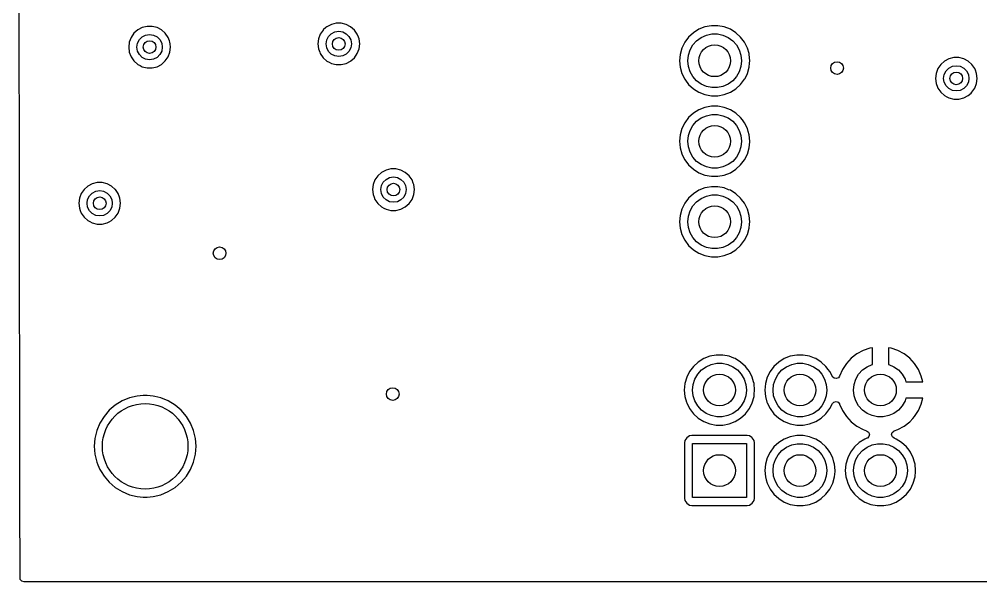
# Model space of a CAD drawing. Extents: x 4.69 to 7.16, y -3.99 to -2.59.
# Drawn here: x 4.686 to 5.881, y -3.987 to -3.288 of the extents above; entities that cross this region are included whole.
import ezdxf

# ---------------------------------------------------------------- set-up
doc = ezdxf.new("R2010")
doc.units = 0
doc.header["$MEASUREMENT"] = 0
doc.layers.add('BLACK', color=7, linetype='CONTINUOUS')

msp = doc.modelspace()

# ---------------------------------------------------------------- linework, layer by layer
at = {"layer": 'BLACK', "linetype": 'CONTINUOUS'}
for p, q in [((4.686, -3.3178), (4.686, -3.2087)), ((5.0738, -3.2947), (5.0683, -3.2976)), ((5.0799, -3.2932), (5.0738, -3.2947)), ((5.0738, -3.2947), (5.0738, -3.2947)), ((5.0861, -3.2932), (5.0799, -3.2932)), ((5.0799, -3.2932), (5.0799, -3.2932)), ((5.0922, -3.2947), (5.0861, -3.2932)), ((5.0861, -3.2932), (5.0861, -3.2932)), ((5.0977, -3.2976), (5.0922, -3.2947)), ((5.0922, -3.2947), (5.0922, -3.2947)), ((5.0922, -3.2947), (5.0922, -3.2947)), ((5.0922, -3.2947), (5.0922, -3.2947)), ((5.0922, -3.2947), (5.0922, -3.2947)), ((5.546, -3.2965), (5.538, -3.298)), ((5.554, -3.2965), (5.546, -3.2965)), ((5.562, -3.298), (5.554, -3.2965)), ((4.8286, -3.3058), (4.825, -3.3109)), ((4.8333, -3.3016), (4.8286, -3.3058)), ((4.8388, -3.2987), (4.8333, -3.3016)), ((4.8333, -3.3016), (4.8333, -3.3016)), ((4.8387, -3.3103), (4.8431, -3.308)), ((4.8449, -3.2972), (4.8388, -3.2987)), ((4.8388, -3.2987), (4.8388, -3.2987)), ((4.8431, -3.308), (4.848, -3.3073)), ((4.8511, -3.2972), (4.8449, -3.2972)), ((4.8449, -3.2972), (4.8449, -3.2972)), ((4.848, -3.3073), (4.8529, -3.308)), ((4.8572, -3.2987), (4.8511, -3.2972)), ((4.8511, -3.2972), (4.8511, -3.2972)), ((4.8529, -3.308), (4.8573, -3.3103)), ((4.8627, -3.3016), (4.8572, -3.2987)), ((4.8572, -3.2987), (4.8572, -3.2987)), ((4.8572, -3.2987), (4.8572, -3.2987)), ((4.8572, -3.2987), (4.8572, -3.2987)), ((4.8572, -3.2987), (4.8572, -3.2987)), ((4.8674, -3.3058), (4.8627, -3.3016)), ((4.8627, -3.3016), (4.8627, -3.3016)), ((4.8627, -3.3016), (4.8627, -3.3016)), ((4.871, -3.3109), (4.8674, -3.3058)), ((5.06, -3.3069), (5.0578, -3.3128)), ((5.0636, -3.3018), (5.06, -3.3069)), ((5.06, -3.3069), (5.06, -3.3069)), ((5.0637, -3.3016), (5.0636, -3.3018)), ((5.067, -3.2987), (5.0637, -3.3016)), ((5.0683, -3.2976), (5.067, -3.2987)), ((5.0683, -3.2976), (5.0683, -3.2976)), ((5.0703, -3.3097), (5.0737, -3.3063)), ((5.0737, -3.3063), (5.0781, -3.304)), ((5.0781, -3.304), (5.083, -3.3033)), ((5.083, -3.3033), (5.0879, -3.304)), ((5.0879, -3.304), (5.0923, -3.3063)), ((5.0923, -3.3063), (5.0957, -3.3097)), ((5.1024, -3.3018), (5.0977, -3.2976)), ((5.0977, -3.2976), (5.0977, -3.2976)), ((5.0977, -3.2976), (5.0977, -3.2976)), ((5.106, -3.3069), (5.1024, -3.3018)), ((5.1074, -3.3106), (5.106, -3.3069)), ((5.5237, -3.3052), (5.5177, -3.3106)), ((5.5305, -3.3009), (5.5237, -3.3052)), ((5.538, -3.298), (5.5305, -3.3009)), ((5.5305, -3.3009), (5.5305, -3.3009)), ((5.5333, -3.311), (5.5397, -3.3082)), ((5.538, -3.298), (5.538, -3.298)), ((5.5397, -3.3082), (5.5465, -3.3067)), ((5.5465, -3.3067), (5.5535, -3.3067)), ((5.5535, -3.3067), (5.5603, -3.3082)), ((5.5603, -3.3082), (5.5667, -3.311)), ((5.5695, -3.3009), (5.562, -3.298)), ((5.562, -3.298), (5.562, -3.298)), ((5.562, -3.298), (5.562, -3.298)), ((5.562, -3.298), (5.562, -3.298)), ((5.5763, -3.3052), (5.5695, -3.3009)), ((5.5695, -3.3009), (5.5695, -3.3009)), ((5.5695, -3.3009), (5.5695, -3.3009)), ((5.5823, -3.3106), (5.5763, -3.3052)), ((4.6861, -3.323), (4.686, -3.3178)), ((4.8228, -3.3168), (4.822, -3.323)), ((4.825, -3.3109), (4.8228, -3.3168)), ((4.825, -3.3109), (4.825, -3.3109)), ((4.8323, -3.323), (4.833, -3.3181)), ((4.833, -3.3181), (4.8353, -3.3137)), ((4.8353, -3.3137), (4.8387, -3.3103)), ((4.8573, -3.3103), (4.8607, -3.3137)), ((4.8607, -3.3137), (4.863, -3.3181)), ((4.863, -3.3181), (4.8637, -3.323)), ((4.8727, -3.3154), (4.871, -3.3109)), ((4.8732, -3.3168), (4.8727, -3.3154)), ((4.8735, -3.319), (4.8732, -3.3168)), ((4.874, -3.323), (4.8735, -3.319)), ((5.0578, -3.3128), (5.057, -3.319)), ((5.057, -3.319), (5.057, -3.319)), ((5.057, -3.319), (5.0578, -3.3252)), ((5.0673, -3.319), (5.068, -3.3141)), ((5.068, -3.3239), (5.0673, -3.319)), ((5.068, -3.3141), (5.0703, -3.3097)), ((5.0957, -3.3097), (5.098, -3.3141)), ((5.098, -3.3141), (5.0987, -3.319)), ((5.0987, -3.319), (5.098, -3.3239)), ((5.1082, -3.3128), (5.1074, -3.3106)), ((5.109, -3.319), (5.1082, -3.3128)), ((5.1082, -3.3252), (5.109, -3.319)), ((5.109, -3.319), (5.109, -3.319)), ((5.5129, -3.317), (5.5093, -3.3242)), ((5.5177, -3.3106), (5.5129, -3.317)), ((5.5194, -3.3264), (5.5229, -3.3203)), ((5.5229, -3.3203), (5.5276, -3.3151)), ((5.5276, -3.3151), (5.5333, -3.311)), ((5.5667, -3.311), (5.5724, -3.3151)), ((5.5724, -3.3151), (5.5771, -3.3203)), ((5.5771, -3.3203), (5.5806, -3.3264)), ((5.5855, -3.3149), (5.5823, -3.3106)), ((5.5871, -3.317), (5.5855, -3.3149)), ((5.5907, -3.3242), (5.5871, -3.317)), ((4.6862, -3.44), (4.6861, -3.323)), ((4.822, -3.323), (4.822, -3.323)), ((4.822, -3.323), (4.8228, -3.3292)), ((4.8228, -3.3292), (4.8247, -3.3343)), ((4.833, -3.3279), (4.8323, -3.323)), ((4.8353, -3.3323), (4.833, -3.3279)), ((4.8387, -3.3357), (4.8353, -3.3323)), ((4.8607, -3.3323), (4.8573, -3.3357)), ((4.863, -3.3279), (4.8607, -3.3323)), ((4.8637, -3.323), (4.863, -3.3279)), ((4.871, -3.3351), (4.8732, -3.3292)), ((4.8732, -3.3292), (4.874, -3.323)), ((4.8732, -3.3292), (4.8732, -3.3292)), ((4.8732, -3.3292), (4.8732, -3.3292)), ((4.874, -3.323), (4.874, -3.323)), ((5.0578, -3.3252), (5.0593, -3.3292)), ((5.0593, -3.3292), (5.06, -3.3311)), ((5.06, -3.3311), (5.0636, -3.3362)), ((5.0703, -3.3283), (5.068, -3.3239)), ((5.0737, -3.3317), (5.0703, -3.3283)), ((5.0781, -3.334), (5.0737, -3.3317)), ((5.0923, -3.3317), (5.0879, -3.334)), ((5.0957, -3.3283), (5.0923, -3.3317)), ((5.098, -3.3239), (5.0957, -3.3283)), ((5.1024, -3.3362), (5.106, -3.3311)), ((5.106, -3.3311), (5.1082, -3.3252)), ((5.1082, -3.3252), (5.1082, -3.3252)), ((5.1082, -3.3252), (5.1082, -3.3252)), ((5.5071, -3.332), (5.5063, -3.34)), ((5.5093, -3.3242), (5.5071, -3.332)), ((5.5173, -3.333), (5.5194, -3.3264)), ((5.5806, -3.3264), (5.5827, -3.333)), ((5.5927, -3.3311), (5.5907, -3.3242)), ((5.5929, -3.332), (5.5927, -3.3311)), ((5.5937, -3.34), (5.5929, -3.332)), ((4.8247, -3.3343), (4.825, -3.3351)), ((4.825, -3.3351), (4.8286, -3.3402)), ((4.8286, -3.3402), (4.8333, -3.3444)), ((4.8333, -3.3444), (4.8333, -3.3444)), ((4.8333, -3.3444), (4.8333, -3.3444)), ((4.8333, -3.3444), (4.8362, -3.3459)), ((4.8431, -3.338), (4.8387, -3.3357)), ((4.848, -3.3387), (4.8431, -3.338)), ((4.8529, -3.338), (4.848, -3.3387)), ((4.8573, -3.3357), (4.8529, -3.338)), ((4.8572, -3.3473), (4.8627, -3.3444)), ((4.8627, -3.3444), (4.8674, -3.3402)), ((4.8674, -3.3402), (4.871, -3.3351)), ((5.0636, -3.3362), (5.0683, -3.3404)), ((5.0683, -3.3404), (5.0683, -3.3404)), ((5.0683, -3.3404), (5.0683, -3.3404)), ((5.0683, -3.3404), (5.0712, -3.3419)), ((5.0712, -3.3419), (5.0738, -3.3433)), ((5.0738, -3.3433), (5.0799, -3.3448)), ((5.083, -3.3347), (5.0781, -3.334)), ((5.0879, -3.334), (5.083, -3.3347)), ((5.0861, -3.3448), (5.0922, -3.3433)), ((5.0922, -3.3433), (5.0977, -3.3404)), ((5.0977, -3.3404), (5.0982, -3.34)), ((5.0982, -3.34), (5.1024, -3.3362)), ((5.5063, -3.34), (5.5063, -3.34)), ((5.5063, -3.34), (5.5071, -3.348)), ((5.5165, -3.34), (5.5173, -3.333)), ((5.5173, -3.347), (5.5165, -3.34)), ((5.5827, -3.333), (5.5835, -3.34)), ((5.5835, -3.34), (5.5827, -3.347)), ((5.5929, -3.348), (5.5934, -3.3431)), ((5.5934, -3.3431), (5.5937, -3.34)), ((5.5937, -3.34), (5.5937, -3.34)), ((5.8308, -3.3446), (5.8272, -3.3497)), ((5.8355, -3.3404), (5.8308, -3.3446)), ((5.841, -3.3375), (5.8355, -3.3404)), ((5.8355, -3.3404), (5.8355, -3.3404)), ((5.8471, -3.336), (5.841, -3.3375)), ((5.841, -3.3375), (5.841, -3.3375)), ((5.8533, -3.336), (5.8471, -3.336)), ((5.8471, -3.336), (5.8471, -3.336)), ((5.8594, -3.3375), (5.8533, -3.336)), ((5.8533, -3.336), (5.8533, -3.336)), ((5.8649, -3.3404), (5.8594, -3.3375)), ((5.8594, -3.3375), (5.8594, -3.3375)), ((5.8594, -3.3375), (5.8594, -3.3375)), ((5.8594, -3.3375), (5.8594, -3.3375)), ((5.8594, -3.3375), (5.8594, -3.3375)), ((5.8696, -3.3446), (5.8649, -3.3404)), ((5.8649, -3.3404), (5.8649, -3.3404)), ((5.8649, -3.3404), (5.8649, -3.3404)), ((5.8732, -3.3497), (5.8696, -3.3446)), ((4.8362, -3.3459), (4.8388, -3.3473)), ((4.8388, -3.3473), (4.8449, -3.3488)), ((4.8449, -3.3488), (4.8449, -3.3488)), ((4.8449, -3.3488), (4.8511, -3.3488)), ((4.8511, -3.3488), (4.8572, -3.3473)), ((4.8511, -3.3488), (4.8511, -3.3488)), ((5.0799, -3.3448), (5.0799, -3.3448)), ((5.0799, -3.3448), (5.0861, -3.3448)), ((5.0861, -3.3448), (5.0861, -3.3448)), ((5.5071, -3.348), (5.5093, -3.3557)), ((5.5093, -3.3557), (5.5093, -3.3558)), ((5.5093, -3.3558), (5.5129, -3.363)), ((5.5194, -3.3536), (5.5173, -3.347)), ((5.5229, -3.3597), (5.5194, -3.3536)), ((5.5806, -3.3536), (5.5771, -3.3597)), ((5.5827, -3.347), (5.5806, -3.3536)), ((5.5877, -3.3618), (5.5907, -3.3558)), ((5.5907, -3.3558), (5.5929, -3.348)), ((5.825, -3.3556), (5.8242, -3.3618)), ((5.8272, -3.3497), (5.825, -3.3556)), ((5.8272, -3.3497), (5.8272, -3.3497)), ((5.8352, -3.3569), (5.8375, -3.3525)), ((5.8375, -3.3525), (5.8409, -3.3491)), ((5.8409, -3.3491), (5.8453, -3.3468)), ((5.8453, -3.3468), (5.8502, -3.3461)), ((5.8502, -3.3461), (5.8551, -3.3468)), ((5.8551, -3.3468), (5.8595, -3.3491)), ((5.8595, -3.3491), (5.8629, -3.3525)), ((5.8629, -3.3525), (5.8652, -3.3569)), ((5.8739, -3.3517), (5.8732, -3.3497)), ((5.8754, -3.3556), (5.8739, -3.3517)), ((5.8762, -3.3618), (5.8754, -3.3556)), ((5.5129, -3.363), (5.5136, -3.364)), ((5.5136, -3.364), (5.5177, -3.3694)), ((5.5276, -3.3649), (5.5229, -3.3597)), ((5.5333, -3.369), (5.5276, -3.3649)), ((5.5724, -3.3649), (5.5667, -3.369)), ((5.5771, -3.3597), (5.5724, -3.3649)), ((5.5823, -3.3694), (5.5871, -3.363)), ((5.5871, -3.363), (5.5877, -3.3618)), ((5.8242, -3.3618), (5.8242, -3.3618)), ((5.8242, -3.3618), (5.825, -3.368)), ((5.825, -3.368), (5.8268, -3.3728)), ((5.8345, -3.3618), (5.8352, -3.3569)), ((5.8352, -3.3667), (5.8345, -3.3618)), ((5.8375, -3.3711), (5.8352, -3.3667)), ((5.8652, -3.3667), (5.8629, -3.3711)), ((5.8652, -3.3569), (5.8659, -3.3618)), ((5.8659, -3.3618), (5.8652, -3.3667)), ((5.8732, -3.3739), (5.8754, -3.368)), ((5.8754, -3.368), (5.8762, -3.3618)), ((5.8754, -3.368), (5.8754, -3.368)), ((5.8754, -3.368), (5.8754, -3.368)), ((5.8762, -3.3618), (5.8762, -3.3618)), ((5.5177, -3.3694), (5.5237, -3.3748)), ((5.5237, -3.3748), (5.5305, -3.3791)), ((5.5305, -3.3791), (5.5305, -3.3791)), ((5.5305, -3.3791), (5.5305, -3.3791)), ((5.5305, -3.3791), (5.538, -3.382)), ((5.5397, -3.3718), (5.5333, -3.369)), ((5.5465, -3.3733), (5.5397, -3.3718)), ((5.5535, -3.3733), (5.5465, -3.3733)), ((5.5603, -3.3718), (5.5535, -3.3733)), ((5.5667, -3.369), (5.5603, -3.3718)), ((5.562, -3.382), (5.5695, -3.3791)), ((5.5695, -3.3791), (5.5763, -3.3748)), ((5.5763, -3.3748), (5.5823, -3.3694)), ((5.8268, -3.3728), (5.8272, -3.3739)), ((5.8272, -3.3739), (5.8308, -3.379)), ((5.8308, -3.379), (5.8355, -3.3832)), ((5.8409, -3.3745), (5.8375, -3.3711)), ((5.8453, -3.3768), (5.8409, -3.3745)), ((5.8502, -3.3775), (5.8453, -3.3768)), ((5.8551, -3.3768), (5.8502, -3.3775)), ((5.8595, -3.3745), (5.8551, -3.3768)), ((5.8629, -3.3711), (5.8595, -3.3745)), ((5.8649, -3.3832), (5.8685, -3.38)), ((5.8685, -3.38), (5.8696, -3.379)), ((5.8696, -3.379), (5.8732, -3.3739)), ((5.538, -3.382), (5.546, -3.3835)), ((5.546, -3.3835), (5.546, -3.3835)), ((5.546, -3.3835), (5.554, -3.3835)), ((5.554, -3.3835), (5.562, -3.382)), ((5.554, -3.3835), (5.554, -3.3835)), ((5.8355, -3.3832), (5.8355, -3.3832)), ((5.8355, -3.3832), (5.8355, -3.3832)), ((5.8355, -3.3832), (5.8384, -3.3847)), ((5.8384, -3.3847), (5.841, -3.3861)), ((5.841, -3.3861), (5.8471, -3.3876)), ((5.8471, -3.3876), (5.8471, -3.3876)), ((5.8471, -3.3876), (5.8533, -3.3876)), ((5.8533, -3.3876), (5.8594, -3.3861)), ((5.8533, -3.3876), (5.8533, -3.3876)), ((5.8594, -3.3861), (5.8649, -3.3832)), ((5.5305, -3.4009), (5.5237, -3.4052)), ((5.538, -3.398), (5.5305, -3.4009)), ((5.5305, -3.4009), (5.5305, -3.4009)), ((5.546, -3.3965), (5.538, -3.398)), ((5.538, -3.398), (5.538, -3.398)), ((5.554, -3.3965), (5.546, -3.3965)), ((5.562, -3.398), (5.554, -3.3965)), ((5.5629, -3.3984), (5.562, -3.398)), ((5.562, -3.398), (5.562, -3.398)), ((5.562, -3.398), (5.562, -3.398)), ((5.562, -3.398), (5.562, -3.398)), ((5.5695, -3.4009), (5.5629, -3.3984)), ((5.5763, -3.4052), (5.5695, -3.4009)), ((5.5695, -3.4009), (5.5695, -3.4009)), ((5.5695, -3.4009), (5.5695, -3.4009)), ((5.5177, -3.4106), (5.5129, -3.417)), ((5.5237, -3.4052), (5.5177, -3.4106)), ((5.5229, -3.4203), (5.5276, -3.4151)), ((5.5276, -3.4151), (5.5333, -3.411)), ((5.5333, -3.411), (5.5397, -3.4082)), ((5.5397, -3.4082), (5.5465, -3.4067)), ((5.5465, -3.4067), (5.5535, -3.4067)), ((5.5535, -3.4067), (5.5603, -3.4082)), ((5.5603, -3.4082), (5.5667, -3.411)), ((5.5667, -3.411), (5.5724, -3.4151)), ((5.5724, -3.4151), (5.5771, -3.4203)), ((5.5823, -3.4106), (5.5763, -3.4052)), ((5.5844, -3.4134), (5.5823, -3.4106)), ((5.5871, -3.417), (5.5844, -3.4134)), ((5.5093, -3.4242), (5.5071, -3.432)), ((5.5129, -3.417), (5.5093, -3.4242)), ((5.5173, -3.433), (5.5194, -3.4264)), ((5.5194, -3.4264), (5.5229, -3.4203)), ((5.5771, -3.4203), (5.5806, -3.4264)), ((5.5806, -3.4264), (5.5827, -3.433)), ((5.5907, -3.4242), (5.5871, -3.417)), ((5.5917, -3.4278), (5.5907, -3.4242)), ((5.5929, -3.432), (5.5917, -3.4278)), ((4.6863, -3.517), (4.6862, -3.44)), ((5.5071, -3.432), (5.5063, -3.44)), ((5.5063, -3.44), (5.5063, -3.44)), ((5.5063, -3.44), (5.5071, -3.448)), ((5.5165, -3.44), (5.5173, -3.433)), ((5.5173, -3.447), (5.5165, -3.44)), ((5.5827, -3.433), (5.5835, -3.44)), ((5.5835, -3.44), (5.5827, -3.447)), ((5.5937, -3.44), (5.5929, -3.432)), ((5.5936, -3.4408), (5.5937, -3.44)), ((5.5937, -3.44), (5.5937, -3.44)), ((5.5071, -3.448), (5.5093, -3.4557)), ((5.5194, -3.4536), (5.5173, -3.447)), ((5.5827, -3.447), (5.5806, -3.4536)), ((5.5907, -3.4558), (5.5929, -3.448)), ((5.5929, -3.448), (5.5936, -3.4408)), ((5.5093, -3.4557), (5.5093, -3.4558)), ((5.5093, -3.4558), (5.5129, -3.463)), ((5.5129, -3.463), (5.5129, -3.463)), ((5.5129, -3.463), (5.5177, -3.4694)), ((5.5229, -3.4597), (5.5194, -3.4536)), ((5.5276, -3.4649), (5.5229, -3.4597)), ((5.5771, -3.4597), (5.5724, -3.4649)), ((5.5806, -3.4536), (5.5771, -3.4597)), ((5.5823, -3.4694), (5.5871, -3.463)), ((5.5871, -3.463), (5.5907, -3.4558)), ((5.1418, -3.4757), (5.1363, -3.4786)), ((5.1479, -3.4742), (5.1418, -3.4757)), ((5.1418, -3.4757), (5.1418, -3.4757)), ((5.1541, -3.4742), (5.1479, -3.4742)), ((5.1479, -3.4742), (5.1479, -3.4742)), ((5.1602, -3.4757), (5.1541, -3.4742)), ((5.1541, -3.4742), (5.1541, -3.4742)), ((5.1657, -3.4786), (5.1602, -3.4757)), ((5.1602, -3.4757), (5.1602, -3.4757)), ((5.1602, -3.4757), (5.1602, -3.4757)), ((5.1602, -3.4757), (5.1602, -3.4757)), ((5.1602, -3.4757), (5.1602, -3.4757)), ((5.5177, -3.4694), (5.5237, -3.4748)), ((5.5237, -3.4748), (5.5305, -3.4791)), ((5.5333, -3.469), (5.5276, -3.4649)), ((5.5397, -3.4718), (5.5333, -3.469)), ((5.5465, -3.4733), (5.5397, -3.4718)), ((5.5535, -3.4733), (5.5465, -3.4733)), ((5.5603, -3.4718), (5.5535, -3.4733)), ((5.5667, -3.469), (5.5603, -3.4718)), ((5.5724, -3.4649), (5.5667, -3.469)), ((5.5695, -3.4791), (5.5763, -3.4748)), ((5.5763, -3.4748), (5.5823, -3.4694)), ((5.128, -3.4879), (5.1258, -3.4938)), ((5.1316, -3.4828), (5.128, -3.4879)), ((5.128, -3.4879), (5.128, -3.4879)), ((5.1363, -3.4786), (5.1316, -3.4828)), ((5.1363, -3.4786), (5.1363, -3.4786)), ((5.1383, -3.4907), (5.1417, -3.4873)), ((5.1417, -3.4873), (5.1461, -3.485)), ((5.1461, -3.485), (5.151, -3.4843)), ((5.151, -3.4843), (5.1559, -3.485)), ((5.1559, -3.485), (5.1603, -3.4873)), ((5.1603, -3.4873), (5.1637, -3.4907)), ((5.1704, -3.4828), (5.1657, -3.4786)), ((5.1657, -3.4786), (5.1657, -3.4786)), ((5.1657, -3.4786), (5.1657, -3.4786)), ((5.174, -3.4879), (5.1704, -3.4828)), ((5.1755, -3.492), (5.174, -3.4879)), ((5.5305, -3.4791), (5.5305, -3.4791)), ((5.5305, -3.4791), (5.5305, -3.4791)), ((5.5305, -3.4791), (5.538, -3.482)), ((5.538, -3.482), (5.546, -3.4835)), ((5.546, -3.4835), (5.546, -3.4835)), ((5.546, -3.4835), (5.554, -3.4835)), ((5.554, -3.4835), (5.562, -3.482)), ((5.554, -3.4835), (5.554, -3.4835)), ((5.562, -3.482), (5.5695, -3.4791)), ((4.7666, -3.4998), (4.763, -3.5049)), ((4.7713, -3.4956), (4.7666, -3.4998)), ((4.7768, -3.4927), (4.7713, -3.4956)), ((4.7713, -3.4956), (4.7713, -3.4956)), ((4.7829, -3.4912), (4.7768, -3.4927)), ((4.7768, -3.4927), (4.7768, -3.4927)), ((4.7891, -3.4912), (4.7829, -3.4912)), ((4.7829, -3.4912), (4.7829, -3.4912)), ((4.7952, -3.4927), (4.7891, -3.4912)), ((4.7891, -3.4912), (4.7891, -3.4912)), ((4.8007, -3.4956), (4.7952, -3.4927)), ((4.7952, -3.4927), (4.7952, -3.4927)), ((4.7952, -3.4927), (4.7952, -3.4927)), ((4.7952, -3.4927), (4.7952, -3.4927)), ((4.7952, -3.4927), (4.7952, -3.4927)), ((4.8054, -3.4998), (4.8007, -3.4956)), ((4.8007, -3.4956), (4.8007, -3.4956)), ((4.8007, -3.4956), (4.8007, -3.4956)), ((4.8056, -3.5), (4.8054, -3.4998)), ((4.809, -3.5049), (4.8056, -3.5)), ((5.1258, -3.4938), (5.125, -3.5)), ((5.125, -3.5), (5.125, -3.5)), ((5.125, -3.5), (5.1258, -3.5062)), ((5.1353, -3.5), (5.136, -3.4951)), ((5.136, -3.5049), (5.1353, -3.5)), ((5.136, -3.4951), (5.1383, -3.4907)), ((5.1637, -3.4907), (5.166, -3.4951)), ((5.166, -3.4951), (5.1667, -3.5)), ((5.1667, -3.5), (5.166, -3.5049)), ((5.1762, -3.4938), (5.1755, -3.492)), ((5.177, -3.5), (5.1762, -3.4938)), ((5.1762, -3.5062), (5.177, -3.5)), ((5.177, -3.5), (5.177, -3.5)), ((5.538, -3.498), (5.5305, -3.5009)), ((5.5405, -3.4975), (5.538, -3.498)), ((5.546, -3.4965), (5.5405, -3.4975)), ((5.554, -3.4965), (5.546, -3.4965)), ((5.562, -3.498), (5.554, -3.4965)), ((5.5673, -3.5001), (5.562, -3.498)), ((5.562, -3.498), (5.562, -3.498)), ((5.562, -3.498), (5.562, -3.498)), ((5.562, -3.498), (5.562, -3.498)), ((4.7608, -3.5108), (4.76, -3.517)), ((4.763, -3.5049), (4.7608, -3.5108)), ((4.763, -3.5049), (4.763, -3.5049)), ((4.771, -3.5121), (4.7733, -3.5077)), ((4.7733, -3.5077), (4.7767, -3.5043)), ((4.7767, -3.5043), (4.7811, -3.502)), ((4.7811, -3.502), (4.786, -3.5013)), ((4.786, -3.5013), (4.7909, -3.502)), ((4.7909, -3.502), (4.7953, -3.5043)), ((4.7953, -3.5043), (4.7987, -3.5077)), ((4.7987, -3.5077), (4.801, -3.5121)), ((4.8107, -3.5094), (4.809, -3.5049)), ((4.8112, -3.5108), (4.8107, -3.5094)), ((4.812, -3.517), (4.8112, -3.5108)), ((5.1258, -3.5062), (5.127, -3.5094)), ((5.127, -3.5094), (5.128, -3.5121)), ((5.1383, -3.5093), (5.136, -3.5049)), ((5.1417, -3.5127), (5.1383, -3.5093)), ((5.1637, -3.5093), (5.1603, -3.5127)), ((5.166, -3.5049), (5.1637, -3.5093)), ((5.174, -3.5121), (5.1762, -3.5062)), ((5.1762, -3.5062), (5.1762, -3.5062)), ((5.1762, -3.5062), (5.1762, -3.5062)), ((5.5177, -3.5106), (5.5129, -3.517)), ((5.5237, -3.5052), (5.5177, -3.5106)), ((5.5305, -3.5009), (5.5237, -3.5052)), ((5.5276, -3.5151), (5.5333, -3.511)), ((5.5305, -3.5009), (5.5305, -3.5009)), ((5.5333, -3.511), (5.5397, -3.5082)), ((5.5397, -3.5082), (5.5465, -3.5067)), ((5.5465, -3.5067), (5.5535, -3.5067)), ((5.5535, -3.5067), (5.5603, -3.5082)), ((5.5603, -3.5082), (5.5667, -3.511)), ((5.5667, -3.511), (5.5724, -3.5151)), ((5.5695, -3.5009), (5.5673, -3.5001)), ((5.5763, -3.5052), (5.5695, -3.5009)), ((5.5695, -3.5009), (5.5695, -3.5009)), ((5.5695, -3.5009), (5.5695, -3.5009)), ((5.5823, -3.5106), (5.5763, -3.5052)), ((5.5834, -3.5121), (5.5823, -3.5106)), ((4.6865, -3.61), (4.6863, -3.517)), ((4.76, -3.517), (4.76, -3.517)), ((4.76, -3.517), (4.7608, -3.5232)), ((4.7608, -3.5232), (4.7618, -3.5258)), ((4.7703, -3.517), (4.771, -3.5121)), ((4.771, -3.5219), (4.7703, -3.517)), ((4.7733, -3.5263), (4.771, -3.5219)), ((4.801, -3.5219), (4.7987, -3.5263)), ((4.801, -3.5121), (4.8017, -3.517)), ((4.8017, -3.517), (4.801, -3.5219)), ((4.809, -3.5291), (4.8112, -3.5232)), ((4.8112, -3.5232), (4.812, -3.517)), ((4.8112, -3.5232), (4.8112, -3.5232)), ((4.8112, -3.5232), (4.8112, -3.5232)), ((4.812, -3.517), (4.812, -3.517)), ((5.128, -3.5121), (5.1316, -3.5172)), ((5.1316, -3.5172), (5.1363, -3.5214)), ((5.1363, -3.5214), (5.1363, -3.5214)), ((5.1363, -3.5214), (5.1363, -3.5214)), ((5.1363, -3.5214), (5.1392, -3.5229)), ((5.1392, -3.5229), (5.1418, -3.5243)), ((5.1461, -3.515), (5.1417, -3.5127)), ((5.151, -3.5157), (5.1461, -3.515)), ((5.1559, -3.515), (5.151, -3.5157)), ((5.1603, -3.5127), (5.1559, -3.515)), ((5.1602, -3.5243), (5.1657, -3.5214)), ((5.1657, -3.5214), (5.1704, -3.5172)), ((5.1704, -3.5172), (5.174, -3.5121)), ((5.5129, -3.517), (5.5093, -3.5242)), ((5.5194, -3.5264), (5.5229, -3.5203)), ((5.5229, -3.5203), (5.5276, -3.5151)), ((5.5724, -3.5151), (5.5771, -3.5203)), ((5.5771, -3.5203), (5.5806, -3.5264)), ((5.5871, -3.517), (5.5834, -3.5121)), ((5.5907, -3.5242), (5.5871, -3.517)), ((4.7618, -3.5258), (4.763, -3.5291)), ((4.763, -3.5291), (4.7666, -3.5342)), ((4.7666, -3.5342), (4.7713, -3.5384)), ((4.7767, -3.5297), (4.7733, -3.5263)), ((4.7811, -3.532), (4.7767, -3.5297)), ((4.786, -3.5327), (4.7811, -3.532)), ((4.7909, -3.532), (4.786, -3.5327)), ((4.7953, -3.5297), (4.7909, -3.532)), ((4.7987, -3.5263), (4.7953, -3.5297)), ((4.8007, -3.5384), (4.8054, -3.5342)), ((4.8054, -3.5342), (4.809, -3.5291)), ((5.1418, -3.5243), (5.1479, -3.5258)), ((5.1479, -3.5258), (5.1479, -3.5258)), ((5.1479, -3.5258), (5.1541, -3.5258)), ((5.1541, -3.5258), (5.1602, -3.5243)), ((5.1541, -3.5258), (5.1541, -3.5258)), ((5.5071, -3.532), (5.5063, -3.54)), ((5.5093, -3.5242), (5.5071, -3.532)), ((5.5165, -3.54), (5.5173, -3.533)), ((5.5173, -3.533), (5.5194, -3.5264)), ((5.5806, -3.5264), (5.5827, -3.533)), ((5.5827, -3.533), (5.5835, -3.54)), ((5.5929, -3.532), (5.5907, -3.5242)), ((5.5937, -3.54), (5.5929, -3.532)), ((5.5929, -3.532), (5.5929, -3.532)), ((4.7713, -3.5384), (4.7713, -3.5384)), ((4.7713, -3.5384), (4.7713, -3.5384)), ((4.7713, -3.5384), (4.7737, -3.5396)), ((4.7737, -3.5396), (4.7768, -3.5413)), ((4.7768, -3.5413), (4.7829, -3.5428)), ((4.7829, -3.5428), (4.7829, -3.5428)), ((4.7829, -3.5428), (4.7891, -3.5428)), ((4.7891, -3.5428), (4.7952, -3.5413)), ((4.7891, -3.5428), (4.7891, -3.5428)), ((4.7952, -3.5413), (4.7976, -3.54)), ((4.7976, -3.54), (4.8007, -3.5384)), ((5.5063, -3.54), (5.5063, -3.54)), ((5.5063, -3.54), (5.5071, -3.548)), ((5.5173, -3.547), (5.5165, -3.54)), ((5.5194, -3.5536), (5.5173, -3.547)), ((5.5827, -3.547), (5.5806, -3.5536)), ((5.5835, -3.54), (5.5827, -3.547)), ((5.5929, -3.548), (5.5934, -3.5428)), ((5.5934, -3.5428), (5.5937, -3.54)), ((5.5937, -3.54), (5.5937, -3.54)), ((5.5071, -3.548), (5.5071, -3.548)), ((5.5071, -3.548), (5.5093, -3.5558)), ((5.5093, -3.5558), (5.5129, -3.563)), ((5.5229, -3.5597), (5.5194, -3.5536)), ((5.5276, -3.5649), (5.5229, -3.5597)), ((5.5771, -3.5597), (5.5724, -3.5649)), ((5.5806, -3.5536), (5.5771, -3.5597)), ((5.5871, -3.563), (5.5907, -3.5558)), ((5.5907, -3.5558), (5.5929, -3.548)), ((5.5129, -3.563), (5.5129, -3.563)), ((5.5129, -3.563), (5.5177, -3.5694)), ((5.5177, -3.5694), (5.5237, -3.5748)), ((5.5333, -3.569), (5.5276, -3.5649)), ((5.5397, -3.5718), (5.5333, -3.569)), ((5.5667, -3.569), (5.5603, -3.5718)), ((5.5724, -3.5649), (5.5667, -3.569)), ((5.5763, -3.5748), (5.5823, -3.5694)), ((5.5823, -3.5694), (5.5871, -3.563)), ((5.5237, -3.5748), (5.5305, -3.5791)), ((5.5305, -3.5791), (5.5305, -3.5791)), ((5.5305, -3.5791), (5.5305, -3.5791)), ((5.5305, -3.5791), (5.538, -3.582)), ((5.538, -3.582), (5.546, -3.5835)), ((5.5465, -3.5733), (5.5397, -3.5718)), ((5.546, -3.5835), (5.546, -3.5835)), ((5.546, -3.5835), (5.554, -3.5835)), ((5.5535, -3.5733), (5.5465, -3.5733)), ((5.5603, -3.5718), (5.5535, -3.5733)), ((5.554, -3.5835), (5.562, -3.582)), ((5.554, -3.5835), (5.554, -3.5835)), ((5.562, -3.582), (5.5695, -3.5791)), ((5.5695, -3.5791), (5.5763, -3.5748)), ((4.6867, -3.749), (4.6865, -3.61)), ((5.7344, -3.6999), (5.7267, -3.7041)), ((5.7428, -3.697), (5.7344, -3.6999)), ((5.7344, -3.6999), (5.7344, -3.6999)), ((5.746, -3.6965), (5.7428, -3.697)), ((5.7428, -3.697), (5.7428, -3.697)), ((5.746, -3.7171), (5.746, -3.6965)), ((5.746, -3.6965), (5.746, -3.6965)), ((5.7692, -3.697), (5.766, -3.6965)), ((5.766, -3.6965), (5.766, -3.7171)), ((5.7775, -3.6999), (5.7692, -3.697)), ((5.7692, -3.697), (5.7692, -3.697)), ((5.7775, -3.6999), (5.7775, -3.6999)), ((5.7853, -3.7041), (5.7775, -3.6999)), ((5.5297, -3.7142), (5.5237, -3.7196)), ((5.5365, -3.7099), (5.5297, -3.7142)), ((5.544, -3.707), (5.5365, -3.7099)), ((5.5365, -3.7099), (5.5365, -3.7099)), ((5.552, -3.7055), (5.544, -3.707)), ((5.544, -3.707), (5.544, -3.707)), ((5.56, -3.7055), (5.552, -3.7055)), ((5.568, -3.707), (5.56, -3.7055)), ((5.5739, -3.7093), (5.568, -3.707)), ((5.568, -3.707), (5.568, -3.707)), ((5.568, -3.707), (5.568, -3.707)), ((5.568, -3.707), (5.568, -3.707)), ((5.5755, -3.7099), (5.5739, -3.7093)), ((5.5823, -3.7142), (5.5755, -3.7099)), ((5.5755, -3.7099), (5.5755, -3.7099)), ((5.5755, -3.7099), (5.5755, -3.7099)), ((5.5883, -3.7196), (5.5823, -3.7142)), ((5.6297, -3.7142), (5.6237, -3.7196)), ((5.6365, -3.7099), (5.6297, -3.7142)), ((5.644, -3.707), (5.6365, -3.7099)), ((5.6365, -3.7099), (5.6365, -3.7099)), ((5.652, -3.7055), (5.644, -3.707)), ((5.644, -3.707), (5.644, -3.707)), ((5.66, -3.7055), (5.652, -3.7055)), ((5.668, -3.707), (5.66, -3.7055)), ((5.6739, -3.7093), (5.668, -3.707)), ((5.668, -3.707), (5.668, -3.707)), ((5.668, -3.707), (5.668, -3.707)), ((5.668, -3.707), (5.668, -3.707)), ((5.6755, -3.7099), (5.6739, -3.7093)), ((5.6823, -3.7142), (5.6755, -3.7099)), ((5.6755, -3.7099), (5.6755, -3.7099)), ((5.6755, -3.7099), (5.6755, -3.7099)), ((5.6883, -3.7196), (5.6823, -3.7142)), ((5.7197, -3.7095), (5.7137, -3.716)), ((5.7267, -3.7041), (5.7197, -3.7095)), ((5.7267, -3.7041), (5.7267, -3.7041)), ((5.7923, -3.7095), (5.7853, -3.7041)), ((5.7853, -3.7041), (5.7853, -3.7041)), ((5.7983, -3.716), (5.7923, -3.7095)), ((5.5189, -3.726), (5.5153, -3.7332)), ((5.5237, -3.7196), (5.5189, -3.726)), ((5.5289, -3.7293), (5.5336, -3.7241)), ((5.5336, -3.7241), (5.5393, -3.72)), ((5.5393, -3.72), (5.5457, -3.7172)), ((5.5457, -3.7172), (5.5525, -3.7157)), ((5.5525, -3.7157), (5.5595, -3.7157)), ((5.5595, -3.7157), (5.5663, -3.7172)), ((5.5663, -3.7172), (5.5727, -3.72)), ((5.5727, -3.72), (5.5784, -3.7241)), ((5.5784, -3.7241), (5.5831, -3.7293)), ((5.5912, -3.7235), (5.5883, -3.7196)), ((5.5931, -3.726), (5.5912, -3.7235)), ((5.5967, -3.7332), (5.5931, -3.726)), ((5.6189, -3.726), (5.6153, -3.7332)), ((5.6237, -3.7196), (5.6189, -3.726)), ((5.6289, -3.7293), (5.6336, -3.7241)), ((5.6336, -3.7241), (5.6393, -3.72)), ((5.6393, -3.72), (5.6457, -3.7172)), ((5.6457, -3.7172), (5.6525, -3.7157)), ((5.6525, -3.7157), (5.6595, -3.7157)), ((5.6595, -3.7157), (5.6663, -3.7172)), ((5.6663, -3.7172), (5.6727, -3.72)), ((5.6727, -3.72), (5.6784, -3.7241)), ((5.6784, -3.7241), (5.6831, -3.7293)), ((5.6912, -3.7235), (5.6883, -3.7196)), ((5.6931, -3.726), (5.6912, -3.7235)), ((5.6962, -3.7321), (5.6931, -3.726)), ((5.7088, -3.7235), (5.7052, -3.7318)), ((5.7137, -3.716), (5.7088, -3.7235)), ((5.7289, -3.7293), (5.7336, -3.7241)), ((5.7336, -3.7241), (5.7393, -3.72)), ((5.7393, -3.72), (5.7457, -3.7172)), ((5.7457, -3.7172), (5.746, -3.7171)), ((5.766, -3.7171), (5.7663, -3.7172)), ((5.7663, -3.7172), (5.7727, -3.72)), ((5.7727, -3.72), (5.7784, -3.7241)), ((5.7784, -3.7241), (5.7831, -3.7293)), ((5.8032, -3.7235), (5.7983, -3.716)), ((5.8067, -3.7316), (5.8032, -3.7235)), ((5.5153, -3.7332), (5.5131, -3.741)), ((5.5233, -3.742), (5.5254, -3.7354)), ((5.5254, -3.7354), (5.5289, -3.7293)), ((5.5831, -3.7293), (5.5866, -3.7354)), ((5.5866, -3.7354), (5.5887, -3.742)), ((5.5984, -3.739), (5.5967, -3.7332)), ((5.6153, -3.7332), (5.6131, -3.741)), ((5.6233, -3.742), (5.6254, -3.7354)), ((5.6254, -3.7354), (5.6289, -3.7293)), ((5.6831, -3.7293), (5.6866, -3.7354)), ((5.6866, -3.7354), (5.6887, -3.742)), ((5.6963, -3.7324), (5.6962, -3.7321)), ((5.6983, -3.7343), (5.6963, -3.7324)), ((5.7011, -3.7348), (5.6983, -3.7343)), ((5.7037, -3.7338), (5.7011, -3.7348)), ((5.7051, -3.7317), (5.7037, -3.7338)), ((5.7052, -3.7318), (5.7051, -3.7317)), ((5.7233, -3.742), (5.7254, -3.7354)), ((5.7254, -3.7354), (5.7289, -3.7293)), ((5.7831, -3.7293), (5.7866, -3.7354)), ((5.7866, -3.7354), (5.7877, -3.739)), ((5.8086, -3.739), (5.8067, -3.7316)), ((5.8067, -3.7316), (5.8067, -3.7316)), ((4.6868, -3.8189), (4.6867, -3.749)), ((5.5131, -3.741), (5.5123, -3.749)), ((5.5123, -3.749), (5.5123, -3.749)), ((5.5123, -3.749), (5.5131, -3.757)), ((5.5225, -3.749), (5.5233, -3.742)), ((5.5233, -3.756), (5.5225, -3.749)), ((5.5887, -3.742), (5.5895, -3.749)), ((5.5895, -3.749), (5.5887, -3.756)), ((5.5989, -3.741), (5.5984, -3.739)), ((5.5997, -3.749), (5.5989, -3.741)), ((5.5992, -3.754), (5.5997, -3.749)), ((5.5997, -3.749), (5.5997, -3.749)), ((5.6131, -3.741), (5.6123, -3.749)), ((5.6123, -3.749), (5.6123, -3.749)), ((5.6123, -3.749), (5.6131, -3.757)), ((5.6225, -3.749), (5.6233, -3.742)), ((5.6233, -3.756), (5.6225, -3.749)), ((5.6887, -3.742), (5.6895, -3.749)), ((5.6895, -3.749), (5.6887, -3.756)), ((5.7225, -3.749), (5.7233, -3.742)), ((5.7233, -3.756), (5.7225, -3.749)), ((5.7877, -3.739), (5.8086, -3.739)), ((5.8086, -3.739), (5.8086, -3.739)), ((4.8138, -3.7626), (4.8054, -3.7678)), ((4.823, -3.7588), (4.8138, -3.7626)), ((4.8326, -3.7565), (4.823, -3.7588)), ((4.84, -3.7559), (4.8326, -3.7565)), ((4.845, -3.7559), (4.84, -3.7559)), ((4.8524, -3.7565), (4.845, -3.7559)), ((4.8547, -3.757), (4.8524, -3.7565)), ((4.8621, -3.7588), (4.8547, -3.757)), ((4.8712, -3.7626), (4.8621, -3.7588)), ((4.8621, -3.7588), (4.8621, -3.7588)), ((4.8797, -3.7678), (4.8712, -3.7626)), ((5.5131, -3.757), (5.515, -3.7639)), ((5.5254, -3.7626), (5.5233, -3.756)), ((5.5289, -3.7687), (5.5254, -3.7626)), ((5.5866, -3.7626), (5.5831, -3.7687)), ((5.5887, -3.756), (5.5866, -3.7626)), ((5.5967, -3.7648), (5.5989, -3.757)), ((5.5989, -3.757), (5.5992, -3.754)), ((5.6131, -3.757), (5.615, -3.7639)), ((5.6254, -3.7626), (5.6233, -3.756)), ((5.6289, -3.7687), (5.6254, -3.7626)), ((5.6866, -3.7626), (5.6831, -3.7687)), ((5.6887, -3.756), (5.6866, -3.7626)), ((5.7254, -3.7626), (5.7233, -3.756)), ((5.7289, -3.7687), (5.7254, -3.7626)), ((5.7866, -3.7626), (5.7831, -3.7687)), ((5.7877, -3.759), (5.7866, -3.7626)), ((5.8086, -3.759), (5.7877, -3.759)), ((5.8067, -3.7664), (5.8086, -3.759)), ((4.7978, -3.7742), (4.7914, -3.7817)), ((4.8054, -3.7678), (4.7978, -3.7742)), ((4.8054, -3.7678), (4.8054, -3.7678)), ((4.8872, -3.7742), (4.8797, -3.7678)), ((4.8797, -3.7678), (4.8797, -3.7678)), ((4.8797, -3.7678), (4.8797, -3.7678)), ((4.8937, -3.7817), (4.8872, -3.7742)), ((5.515, -3.7639), (5.5153, -3.7648)), ((5.5153, -3.7648), (5.5189, -3.772)), ((5.5189, -3.772), (5.5189, -3.772)), ((5.5189, -3.772), (5.5237, -3.7784)), ((5.5336, -3.7739), (5.5289, -3.7687)), ((5.5393, -3.778), (5.5336, -3.7739)), ((5.5784, -3.7739), (5.5727, -3.778)), ((5.5831, -3.7687), (5.5784, -3.7739)), ((5.5883, -3.7784), (5.5931, -3.772)), ((5.5931, -3.772), (5.5967, -3.7648)), ((5.615, -3.7639), (5.6153, -3.7648)), ((5.6153, -3.7648), (5.6189, -3.772)), ((5.6189, -3.772), (5.6189, -3.772)), ((5.6189, -3.772), (5.6237, -3.7784)), ((5.6336, -3.7739), (5.6289, -3.7687)), ((5.6393, -3.778), (5.6336, -3.7739)), ((5.6784, -3.7739), (5.6727, -3.778)), ((5.6831, -3.7687), (5.6784, -3.7739)), ((5.6883, -3.7784), (5.6931, -3.772)), ((5.6931, -3.772), (5.6962, -3.7659)), ((5.6962, -3.7659), (5.6981, -3.7639)), ((5.6981, -3.7639), (5.7008, -3.7632)), ((5.7008, -3.7632), (5.7034, -3.764)), ((5.7034, -3.764), (5.7052, -3.7662)), ((5.7052, -3.7662), (5.7052, -3.7664)), ((5.7052, -3.7664), (5.7088, -3.7745)), ((5.7088, -3.7745), (5.7137, -3.782)), ((5.7336, -3.7739), (5.7289, -3.7687)), ((5.7393, -3.778), (5.7336, -3.7739)), ((5.7784, -3.7739), (5.7727, -3.778)), ((5.7831, -3.7687), (5.7784, -3.7739)), ((5.7983, -3.782), (5.8032, -3.7745)), ((5.8032, -3.7745), (5.8067, -3.7664)), ((5.8067, -3.7664), (5.8067, -3.7664)), ((4.7914, -3.7817), (4.7862, -3.7902)), ((4.7914, -3.7817), (4.7914, -3.7817)), ((4.8988, -3.7902), (4.8937, -3.7817)), ((4.8937, -3.7817), (4.8937, -3.7817)), ((5.5237, -3.7784), (5.5297, -3.7838)), ((5.5297, -3.7838), (5.5365, -3.7881)), ((5.5457, -3.7808), (5.5393, -3.778)), ((5.5525, -3.7823), (5.5457, -3.7808)), ((5.5595, -3.7823), (5.5525, -3.7823)), ((5.5663, -3.7808), (5.5595, -3.7823)), ((5.5727, -3.778), (5.5663, -3.7808)), ((5.5755, -3.7881), (5.5823, -3.7838)), ((5.5823, -3.7838), (5.5883, -3.7784)), ((5.6237, -3.7784), (5.6297, -3.7838)), ((5.6297, -3.7838), (5.6365, -3.7881)), ((5.6457, -3.7808), (5.6393, -3.778)), ((5.6525, -3.7823), (5.6457, -3.7808)), ((5.6595, -3.7823), (5.6525, -3.7823)), ((5.6663, -3.7808), (5.6595, -3.7823)), ((5.6727, -3.778), (5.6663, -3.7808)), ((5.6755, -3.7881), (5.6823, -3.7838)), ((5.6823, -3.7838), (5.6883, -3.7784)), ((5.7137, -3.782), (5.7197, -3.7885)), ((5.7457, -3.7808), (5.7393, -3.778)), ((5.7525, -3.7823), (5.7457, -3.7808)), ((5.7595, -3.7823), (5.7525, -3.7823)), ((5.7663, -3.7808), (5.7595, -3.7823)), ((5.7727, -3.778), (5.7663, -3.7808)), ((5.7923, -3.7885), (5.796, -3.7845)), ((5.796, -3.7845), (5.7983, -3.782)), ((4.7862, -3.7902), (4.7824, -3.7994)), ((4.9026, -3.7994), (4.8988, -3.7902)), ((5.5365, -3.7881), (5.5365, -3.7881)), ((5.5365, -3.7881), (5.5365, -3.7881)), ((5.5365, -3.7881), (5.544, -3.791)), ((5.544, -3.791), (5.552, -3.7925)), ((5.552, -3.7925), (5.552, -3.7925)), ((5.552, -3.7925), (5.56, -3.7925)), ((5.56, -3.7925), (5.568, -3.791)), ((5.56, -3.7925), (5.56, -3.7925)), ((5.568, -3.791), (5.5755, -3.7881)), ((5.6365, -3.7881), (5.6365, -3.7881)), ((5.6365, -3.7881), (5.6365, -3.7881)), ((5.6365, -3.7881), (5.644, -3.791)), ((5.644, -3.791), (5.652, -3.7925)), ((5.652, -3.7925), (5.652, -3.7925)), ((5.652, -3.7925), (5.66, -3.7925)), ((5.66, -3.7925), (5.668, -3.791)), ((5.66, -3.7925), (5.66, -3.7925)), ((5.668, -3.791), (5.6755, -3.7881)), ((5.7197, -3.7885), (5.7267, -3.7939)), ((5.7267, -3.7939), (5.7267, -3.7939)), ((5.7267, -3.7939), (5.7344, -3.7981)), ((5.7344, -3.7981), (5.7344, -3.7981)), ((5.7344, -3.7981), (5.7388, -3.7996)), ((5.7732, -3.7996), (5.7775, -3.7981)), ((5.7775, -3.7981), (5.7775, -3.7981)), ((5.7775, -3.7981), (5.7853, -3.7939)), ((5.7853, -3.7939), (5.7923, -3.7885)), ((5.7853, -3.7939), (5.7853, -3.7939)), ((4.7801, -3.809), (4.7793, -3.8189)), ((4.7824, -3.7994), (4.7801, -3.809)), ((4.9049, -3.809), (4.9026, -3.7994)), ((4.9057, -3.8189), (4.9049, -3.809)), ((5.5153, -3.8083), (5.5131, -3.8116)), ((5.5186, -3.8061), (5.5153, -3.8083)), ((5.5215, -3.8055), (5.5186, -3.8061)), ((5.5905, -3.8055), (5.5215, -3.8055)), ((5.5215, -3.8055), (5.5215, -3.8055)), ((5.5934, -3.8061), (5.5905, -3.8055)), ((5.5962, -3.808), (5.5934, -3.8061)), ((5.5967, -3.8083), (5.5962, -3.808)), ((5.5978, -3.8099), (5.5967, -3.8083)), ((5.5989, -3.8116), (5.5978, -3.8099)), ((5.6365, -3.8099), (5.6297, -3.8142)), ((5.644, -3.807), (5.6365, -3.8099)), ((5.6365, -3.8099), (5.6365, -3.8099)), ((5.652, -3.8055), (5.644, -3.807)), ((5.644, -3.807), (5.644, -3.807)), ((5.66, -3.8055), (5.652, -3.8055)), ((5.668, -3.807), (5.66, -3.8055)), ((5.6721, -3.8086), (5.668, -3.807)), ((5.668, -3.807), (5.668, -3.807)), ((5.668, -3.807), (5.668, -3.807)), ((5.668, -3.807), (5.668, -3.807)), ((5.6755, -3.8099), (5.6721, -3.8086)), ((5.6823, -3.8142), (5.6755, -3.8099)), ((5.6755, -3.8099), (5.6755, -3.8099)), ((5.6755, -3.8099), (5.6755, -3.8099)), ((5.7365, -3.8099), (5.7297, -3.8142)), ((5.739, -3.8089), (5.7365, -3.8099)), ((5.7365, -3.8099), (5.7365, -3.8099)), ((5.7388, -3.7996), (5.7411, -3.8012)), ((5.7397, -3.8086), (5.739, -3.8089)), ((5.7416, -3.8066), (5.7397, -3.8086)), ((5.7411, -3.8012), (5.7422, -3.8038)), ((5.7422, -3.8038), (5.7416, -3.8066)), ((5.7698, -3.8046), (5.7705, -3.8019)), ((5.7708, -3.8072), (5.7698, -3.8046)), ((5.7705, -3.8019), (5.7725, -3.7999)), ((5.773, -3.8089), (5.7708, -3.8072)), ((5.7725, -3.7999), (5.7732, -3.7996)), ((5.7755, -3.8099), (5.773, -3.8089)), ((5.7823, -3.8142), (5.7755, -3.8099)), ((5.7755, -3.8099), (5.7755, -3.8099)), ((4.6869, -3.8835), (4.6868, -3.8189)), ((4.7793, -3.8189), (4.7801, -3.8288)), ((4.9049, -3.8288), (4.9057, -3.8189)), ((5.5131, -3.8116), (5.5125, -3.8145)), ((5.5125, -3.8145), (5.5125, -3.8835)), ((5.5225, -3.8825), (5.5225, -3.8155)), ((5.5225, -3.8155), (5.5895, -3.8155)), ((5.5895, -3.8155), (5.5895, -3.8825)), ((5.5995, -3.8145), (5.5989, -3.8116)), ((5.5995, -3.849), (5.5995, -3.8145)), ((5.5995, -3.8145), (5.5995, -3.8145)), ((5.5995, -3.8145), (5.5995, -3.8145)), ((5.6237, -3.8196), (5.6189, -3.826)), ((5.6297, -3.8142), (5.6237, -3.8196)), ((5.6336, -3.8241), (5.6393, -3.82)), ((5.6393, -3.82), (5.6457, -3.8172)), ((5.6457, -3.8172), (5.6525, -3.8157)), ((5.6525, -3.8157), (5.6595, -3.8157)), ((5.6595, -3.8157), (5.6663, -3.8172)), ((5.6663, -3.8172), (5.6727, -3.82)), ((5.6727, -3.82), (5.6784, -3.8241)), ((5.6883, -3.8196), (5.6823, -3.8142)), ((5.6915, -3.8239), (5.6883, -3.8196)), ((5.7237, -3.8196), (5.7189, -3.826)), ((5.7297, -3.8142), (5.7237, -3.8196)), ((5.7336, -3.8241), (5.7393, -3.82)), ((5.7393, -3.82), (5.7457, -3.8172)), ((5.7457, -3.8172), (5.7525, -3.8157)), ((5.7525, -3.8157), (5.7595, -3.8157)), ((5.7595, -3.8157), (5.7663, -3.8172)), ((5.7663, -3.8172), (5.7727, -3.82)), ((5.7727, -3.82), (5.7784, -3.8241)), ((5.7883, -3.8196), (5.7823, -3.8142)), ((5.7915, -3.8239), (5.7883, -3.8196)), ((4.7801, -3.8288), (4.7824, -3.8384)), ((4.9026, -3.8384), (4.9049, -3.8288)), ((5.6153, -3.8332), (5.6131, -3.841)), ((5.6189, -3.826), (5.6153, -3.8332)), ((5.6254, -3.8354), (5.6289, -3.8293)), ((5.6289, -3.8293), (5.6336, -3.8241)), ((5.6784, -3.8241), (5.6831, -3.8293)), ((5.6831, -3.8293), (5.6866, -3.8354)), ((5.6931, -3.826), (5.6915, -3.8239)), ((5.6967, -3.8332), (5.6931, -3.826)), ((5.6982, -3.8384), (5.6967, -3.8332)), ((5.7153, -3.8332), (5.7131, -3.841)), ((5.7189, -3.826), (5.7153, -3.8332)), ((5.7254, -3.8354), (5.7289, -3.8293)), ((5.7289, -3.8293), (5.7336, -3.8241)), ((5.7784, -3.8241), (5.7831, -3.8293)), ((5.7831, -3.8293), (5.7866, -3.8354)), ((5.7931, -3.826), (5.7915, -3.8239)), ((5.7967, -3.8332), (5.7931, -3.826)), ((5.7982, -3.8384), (5.7967, -3.8332)), ((4.7824, -3.8384), (4.7839, -3.842)), ((4.7839, -3.842), (4.7862, -3.8476)), ((4.8988, -3.8476), (4.9026, -3.8384)), ((5.6131, -3.841), (5.6123, -3.849)), ((5.6225, -3.849), (5.6233, -3.842)), ((5.6233, -3.842), (5.6254, -3.8354)), ((5.6866, -3.8354), (5.6887, -3.842)), ((5.6887, -3.842), (5.6895, -3.849)), ((5.6989, -3.841), (5.6982, -3.8384)), ((5.6997, -3.849), (5.6989, -3.841)), ((5.7131, -3.841), (5.7123, -3.849)), ((5.7225, -3.849), (5.7233, -3.842)), ((5.7233, -3.842), (5.7254, -3.8354)), ((5.7866, -3.8354), (5.7887, -3.842)), ((5.7887, -3.842), (5.7895, -3.849)), ((5.7989, -3.841), (5.7982, -3.8384)), ((5.7997, -3.849), (5.7989, -3.841)), ((4.7862, -3.8476), (4.7877, -3.85)), ((4.7877, -3.85), (4.7914, -3.856)), ((4.7914, -3.856), (4.7914, -3.856)), ((4.7914, -3.856), (4.7978, -3.8636)), ((4.8872, -3.8636), (4.8937, -3.856)), ((4.8937, -3.856), (4.8988, -3.8476)), ((5.5995, -3.8835), (5.5995, -3.849)), ((5.6123, -3.849), (5.6123, -3.849)), ((5.6123, -3.849), (5.6131, -3.857)), ((5.6131, -3.857), (5.6141, -3.8606)), ((5.6233, -3.856), (5.6225, -3.849)), ((5.6254, -3.8626), (5.6233, -3.856)), ((5.6887, -3.856), (5.6866, -3.8626)), ((5.6895, -3.849), (5.6887, -3.856)), ((5.6967, -3.8648), (5.6989, -3.857)), ((5.6989, -3.857), (5.6996, -3.85)), ((5.6996, -3.85), (5.6997, -3.849)), ((5.6997, -3.849), (5.6997, -3.849)), ((5.7123, -3.849), (5.7123, -3.849)), ((5.7123, -3.849), (5.7131, -3.857)), ((5.7131, -3.857), (5.7141, -3.8606)), ((5.7233, -3.856), (5.7225, -3.849)), ((5.7254, -3.8626), (5.7233, -3.856)), ((5.7887, -3.856), (5.7866, -3.8626)), ((5.7895, -3.849), (5.7887, -3.856)), ((5.7967, -3.8648), (5.7989, -3.857)), ((5.7989, -3.857), (5.7996, -3.85)), ((5.7996, -3.85), (5.7997, -3.849)), ((5.7997, -3.849), (5.7997, -3.849)), ((4.7978, -3.8636), (4.8053, -3.8699)), ((4.8053, -3.8699), (4.8054, -3.87)), ((4.8054, -3.87), (4.8138, -3.8752)), ((4.8712, -3.8752), (4.8797, -3.87)), ((4.8797, -3.87), (4.8872, -3.8636)), ((5.6141, -3.8606), (5.6153, -3.8648)), ((5.6153, -3.8648), (5.6189, -3.872)), ((5.6289, -3.8687), (5.6254, -3.8626)), ((5.6336, -3.8739), (5.6289, -3.8687)), ((5.6831, -3.8687), (5.6784, -3.8739)), ((5.6866, -3.8626), (5.6831, -3.8687)), ((5.6931, -3.872), (5.6967, -3.8648)), ((5.7141, -3.8606), (5.7153, -3.8648)), ((5.7153, -3.8648), (5.7189, -3.872)), ((5.7289, -3.8687), (5.7254, -3.8626)), ((5.7336, -3.8739), (5.7289, -3.8687)), ((5.7831, -3.8687), (5.7784, -3.8739)), ((5.7866, -3.8626), (5.7831, -3.8687)), ((5.7931, -3.872), (5.7967, -3.8648)), ((4.8138, -3.8752), (4.823, -3.879)), ((4.823, -3.879), (4.8326, -3.8813)), ((4.8326, -3.8813), (4.84, -3.8819)), ((4.84, -3.8819), (4.84, -3.8819)), ((4.84, -3.8819), (4.845, -3.8819)), ((4.845, -3.8819), (4.8524, -3.8813)), ((4.845, -3.8819), (4.845, -3.8819)), ((4.8524, -3.8813), (4.8621, -3.879)), ((4.8621, -3.879), (4.8712, -3.8752)), ((5.6189, -3.872), (5.6189, -3.872)), ((5.6189, -3.872), (5.6237, -3.8784)), ((5.6237, -3.8784), (5.6297, -3.8838)), ((5.6393, -3.878), (5.6336, -3.8739)), ((5.6457, -3.8808), (5.6393, -3.878)), ((5.6525, -3.8823), (5.6457, -3.8808)), ((5.6595, -3.8823), (5.6525, -3.8823)), ((5.6663, -3.8808), (5.6595, -3.8823)), ((5.6727, -3.878), (5.6663, -3.8808)), ((5.6784, -3.8739), (5.6727, -3.878)), ((5.6823, -3.8838), (5.6883, -3.8784)), ((5.6883, -3.8784), (5.6931, -3.872)), ((5.7189, -3.872), (5.7189, -3.872)), ((5.7189, -3.872), (5.7237, -3.8784)), ((5.7237, -3.8784), (5.7297, -3.8838)), ((5.7393, -3.878), (5.7336, -3.8739)), ((5.7457, -3.8808), (5.7393, -3.878)), ((5.7525, -3.8823), (5.7457, -3.8808)), ((5.7595, -3.8823), (5.7525, -3.8823)), ((5.7663, -3.8808), (5.7595, -3.8823)), ((5.7727, -3.878), (5.7663, -3.8808)), ((5.7784, -3.8739), (5.7727, -3.878)), ((5.7823, -3.8838), (5.7883, -3.8784)), ((5.7883, -3.8784), (5.7931, -3.872)), ((4.687, -3.9822), (4.6869, -3.8835)), ((5.5125, -3.8835), (5.5131, -3.8864)), ((5.5125, -3.8835), (5.5125, -3.8835)), ((5.5131, -3.8864), (5.5153, -3.8897)), ((5.5153, -3.8897), (5.5186, -3.8919)), ((5.5186, -3.8919), (5.5186, -3.8919)), ((5.5186, -3.8919), (5.5215, -3.8925)), ((5.5215, -3.8925), (5.5905, -3.8925)), ((5.5895, -3.8825), (5.5225, -3.8825)), ((5.5905, -3.8925), (5.5929, -3.892)), ((5.5905, -3.8925), (5.5905, -3.8925)), ((5.5905, -3.8925), (5.5905, -3.8925)), ((5.5929, -3.892), (5.5934, -3.8919)), ((5.5934, -3.8919), (5.5967, -3.8897)), ((5.5967, -3.8897), (5.5989, -3.8864)), ((5.5989, -3.8864), (5.5995, -3.8835)), ((5.6297, -3.8838), (5.6365, -3.8881)), ((5.6365, -3.8881), (5.6365, -3.8881)), ((5.6365, -3.8881), (5.6365, -3.8881)), ((5.6365, -3.8881), (5.644, -3.891)), ((5.644, -3.891), (5.652, -3.8925)), ((5.652, -3.8925), (5.652, -3.8925)), ((5.652, -3.8925), (5.66, -3.8925)), ((5.66, -3.8925), (5.668, -3.891)), ((5.66, -3.8925), (5.66, -3.8925)), ((5.668, -3.891), (5.6755, -3.8881)), ((5.6755, -3.8881), (5.6823, -3.8838)), ((5.7297, -3.8838), (5.7365, -3.8881)), ((5.7365, -3.8881), (5.7365, -3.8881)), ((5.7365, -3.8881), (5.7365, -3.8881)), ((5.7365, -3.8881), (5.744, -3.891)), ((5.744, -3.891), (5.752, -3.8925)), ((5.752, -3.8925), (5.752, -3.8925)), ((5.752, -3.8925), (5.76, -3.8925)), ((5.76, -3.8925), (5.768, -3.891)), ((5.76, -3.8925), (5.76, -3.8925)), ((5.768, -3.891), (5.7755, -3.8881)), ((5.7755, -3.8881), (5.7823, -3.8838)), ((4.6874, -3.9843), (4.687, -3.9822)), ((4.6893, -3.9864), (4.6874, -3.9843)), ((4.692, -3.9872), (4.6893, -3.9864)), ((7.1594, -3.9872), (4.692, -3.9872))]:
    msp.add_line(p, q, dxfattribs=at)
at = {"layer": 'BLACK'}
for centre, radius in [((4.848, -3.323), 0.00787), ((5.083, -3.319), 0.00787), ((5.55, -3.34), 0.0197), ((5.702, -3.349), 0.00787), ((5.8502, -3.3618), 0.00787), ((5.55, -3.44), 0.0197), ((5.151, -3.5), 0.00787), ((4.786, -3.517), 0.00787), ((5.55, -3.54), 0.0197), ((4.935, -3.579), 0.00787), ((5.556, -3.749), 0.0197), ((5.656, -3.749), 0.0197), ((5.756, -3.749), 0.0197), ((5.15, -3.754), 0.00787), ((4.8425, -3.8189), 0.0531), ((5.556, -3.849), 0.0197), ((5.656, -3.849), 0.0197), ((5.756, -3.849), 0.0197)]:
    msp.add_circle(centre, radius, dxfattribs=at)

doc.saveas('drawing.dxf')
